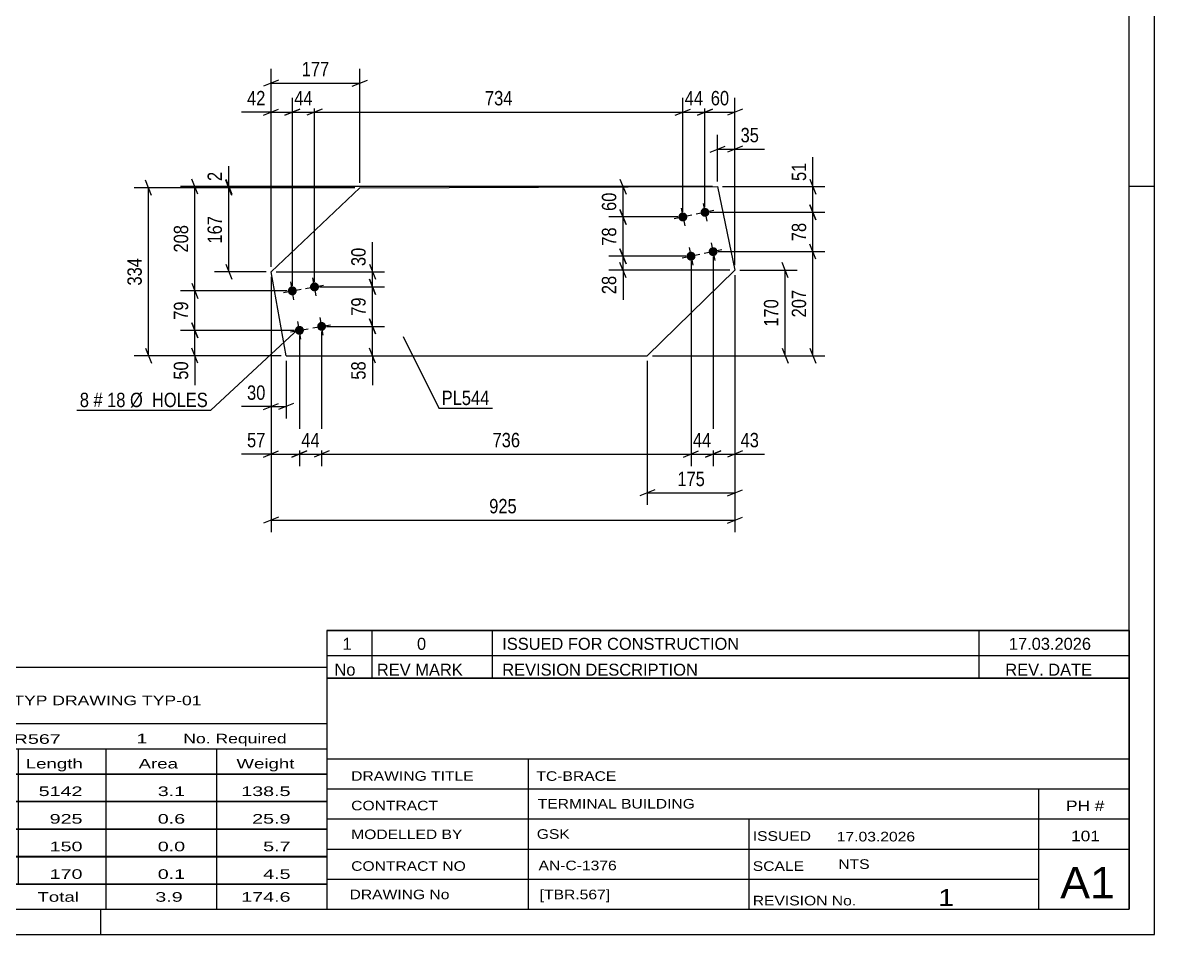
# Model space of a CAD drawing. Header units: millimetres. Extents: x 0 to 594, y 0 to 420.
# Drawn here: x 368.4 to 594, y 0 to 181.7 of the extents above; entities that cross this region are included whole.
import ezdxf

# ---------------------------------------------------------------- set-up
doc = ezdxf.new("R2010")
doc.units = ezdxf.units.MM
doc.styles.add('Arial Narrow', font='ARIALN.TTF', dxfattribs={"height": 0.2})

# ---------------------------------------------------------------- blocks, each defined once
blk = doc.blocks.new('Unknown-582665021-1131')
at = {"color": 5, "linetype": 'Continuous'}
for p, q in [((594, 0), (594, 420)), ((589, 5), (589, 415)), ((594, 149), (589, 149)), ((5, 5), (589, 5)), ((384, 0), (384, 5)), ((0, 0), (594, 0))]:
    blk.add_line(p, q, dxfattribs=at)
blk = doc.blocks.new('Part-582665021-4107 - 4106')
at = {"color": 2, "linetype": 'Continuous'}
for p, q in [((435.61, 148.76), (506.92, 149)), ((506.92, 149), (510.38, 132.35)), ((417.91, 132.05), (435.61, 148.76)), ((420.91, 115.31), (417.91, 132.05)), ((492.92, 115.31), (510.38, 132.35)), ((420.91, 115.31), (492.92, 115.31))]:
    blk.add_line(p, q, dxfattribs=at)
blk = doc.blocks.new('Bolt-582665021-4108 - 4106')
at = {"linetype": 'Continuous'}
for points in [[(421.99, 129.12, -1), (422.3, 127.35, -1)], [(426.42, 129.92, -1), (426.73, 128.14, -1)], [(427.83, 122.04, -1), (428.14, 120.27, -1)], [(423.4, 121.25, -1), (423.72, 119.48, -1)]]:
    blk.add_hatch(color=1, dxfattribs=at).paths.add_polyline_path(points)
at = {"color": 1, "linetype": 'Continuous'}
for p, q in [((422.46, 126.46), (421.83, 130.01)), ((424.8, 128.71), (428.35, 129.35)), ((426.89, 127.26), (426.26, 130.8)), ((420.37, 127.92), (423.92, 128.55)), ((423.87, 118.59), (423.24, 122.13)), ((428.3, 119.38), (427.67, 122.93)), ((421.78, 120.04), (425.33, 120.68)), ((426.21, 120.84), (429.76, 121.47))]:
    blk.add_line(p, q, dxfattribs=at)
blk = doc.blocks.new('Bolt-582665021-4109 - 4106')
at = {"linetype": 'Continuous'}
for points in [[(504.59, 143, -1), (504.22, 144.76, -1)], [(500.19, 142.08, -1), (499.82, 143.84, -1)], [(501.82, 134.25, -1), (501.45, 136.01, -1)], [(506.22, 135.17, -1), (505.85, 136.93, -1)]]:
    blk.add_hatch(color=1, dxfattribs=at).paths.add_polyline_path(points)
at = {"color": 1, "linetype": 'Continuous'}
for p, q in [((499.64, 144.72), (500.37, 141.2)), ((504.04, 145.64), (504.77, 142.12)), ((501.76, 143.33), (498.24, 142.6)), ((506.17, 144.25), (502.65, 143.51)), ((505.67, 137.81), (506.4, 134.28)), ((503.39, 135.5), (499.87, 134.76)), ((501.27, 136.89), (502, 133.37)), ((507.8, 136.41), (504.28, 135.68))]:
    blk.add_line(p, q, dxfattribs=at)
blk = doc.blocks.new('StraightDimension-582665021-4156 - 4106')
at = {"color": 7, "linetype": 'Continuous'}
for p, q in [((417.91, 131.05), (417.91, 102.77)), ((420.91, 114.31), (420.91, 102.77)), ((416.41, 104.57), (419.41, 105.77)), ((417.91, 105.17), (420.91, 105.17)), ((422.41, 105.77), (419.41, 104.57))]:
    blk.add_line(p, q, dxfattribs=at)
at = {"color": 0}
blk.add_wipeout([(417.38, 105.92), (417.38, 110.12), (412.52, 110.12), (412.52, 105.92)], dxfattribs=at)
at = {"color": 7, "linetype": 'Continuous'}
blk.add_line((417.91, 105.17), (412, 105.17), dxfattribs=at)
blk.add_line((417.91, 105.17), (412, 105.17), dxfattribs=at)
at = {"color": 3, "style": 'Arial Narrow'}
blk.add_text('30', height=2.863, dxfattribs=at).set_placement((413.12, 106.52))
blk = doc.blocks.new('StraightDimension-582665021-4146 - 4106')
at = {"color": 7, "linetype": 'Continuous'}
for p, q in [((520.98, 130.85), (519.78, 133.85)), ((511.38, 132.35), (522.78, 132.35)), ((520.38, 115.31), (520.38, 132.35)), ((493.92, 115.31), (522.78, 115.31)), ((519.78, 116.81), (520.98, 113.81))]:
    blk.add_line(p, q, dxfattribs=at)
at = {"color": 0}
blk.add_wipeout([(519.63, 127.18), (515.43, 127.18), (515.43, 120.49), (519.63, 120.49)], dxfattribs=at)
at = {"color": 3, "style": 'Arial Narrow'}
blk.add_text('170', height=2.863, rotation=90.0002, dxfattribs=at).set_placement((519.03, 121.09))
blk = doc.blocks.new('StraightDimension-582665021-4152 - 4106')
at = {"color": 7, "linetype": 'Continuous'}
for p, q in [((510.38, 131.35), (510.38, 85.57)), ((492.92, 114.31), (492.92, 85.57)), ((494.42, 88.57), (491.42, 87.37)), ((508.88, 87.37), (511.88, 88.57)), ((492.92, 87.97), (510.38, 87.97))]:
    blk.add_line(p, q, dxfattribs=at)
at = {"color": 0}
blk.add_wipeout([(504.99, 88.72), (504.99, 92.92), (498.31, 92.92), (498.31, 88.72)], dxfattribs=at)
at = {"color": 3, "style": 'Arial Narrow'}
blk.add_text('175', height=2.863, dxfattribs=at).set_placement((498.91, 89.32))
blk = doc.blocks.new('StraightDimension-582665021-4160 - 4106')
at = {"color": 7, "linetype": 'Continuous'}
for p, q in [((506.92, 150), (506.92, 159.34)), ((510.38, 133.35), (510.38, 159.34)), ((505.42, 155.89), (508.42, 157.09)), ((506.92, 156.49), (510.38, 156.49)), ((511.88, 157.09), (508.88, 155.89))]:
    blk.add_line(p, q, dxfattribs=at)
at = {"color": 0}
blk.add_wipeout([(515.76, 157.24), (515.76, 161.44), (510.91, 161.44), (510.91, 157.24)], dxfattribs=at)
at = {"color": 7, "linetype": 'Continuous'}
blk.add_line((510.38, 156.49), (516.29, 156.49), dxfattribs=at)
blk.add_line((510.38, 156.49), (516.29, 156.49), dxfattribs=at)
at = {"color": 3, "style": 'Arial Narrow'}
blk.add_text('35', height=2.863, dxfattribs=at).set_placement((511.51, 157.84))
blk = doc.blocks.new('StraightDimension-582665021-4168 - 4106')
at = {"color": 7, "linetype": 'Continuous'}
for p, q in [((507.92, 149), (528.32, 149)), ((525.32, 150.5), (526.52, 147.5)), ((525.92, 143.88), (525.92, 149)), ((526.52, 142.38), (525.32, 145.38)), ((505.41, 143.88), (528.32, 143.88))]:
    blk.add_line(p, q, dxfattribs=at)
at = {"color": 0}
blk.add_wipeout([(525.17, 154.38), (520.97, 154.38), (520.97, 149.52), (525.17, 149.52)], dxfattribs=at)
at = {"color": 7, "linetype": 'Continuous'}
blk.add_line((525.92, 149), (525.92, 154.9), dxfattribs=at)
blk.add_line((525.92, 149), (525.92, 154.9), dxfattribs=at)
at = {"color": 3, "style": 'Arial Narrow'}
blk.add_text('51', height=2.863, rotation=90.0002, dxfattribs=at).set_placement((524.57, 150.12))
blk = doc.blocks.new('StraightDimension-582665021-4169 - 4106')
at = {"color": 7, "linetype": 'Continuous'}
for p, q in [((525.32, 145.38), (526.52, 142.38)), ((505.41, 143.88), (528.32, 143.88)), ((525.92, 136.05), (525.92, 143.88)), ((507.04, 136.05), (528.32, 136.05)), ((526.52, 134.55), (525.32, 137.55))]:
    blk.add_line(p, q, dxfattribs=at)
at = {"color": 0}
blk.add_wipeout([(525.17, 142.39), (520.97, 142.39), (520.97, 137.53), (525.17, 137.53)], dxfattribs=at)
at = {"color": 3, "style": 'Arial Narrow'}
blk.add_text('78', height=2.863, rotation=90.0002, dxfattribs=at).set_placement((524.57, 138.13))
blk = doc.blocks.new('StraightDimension-582665021-4170 - 4106')
at = {"color": 7, "linetype": 'Continuous'}
for p, q in [((507.04, 136.05), (528.32, 136.05)), ((526.52, 134.55), (525.32, 137.55)), ((525.92, 115.31), (525.92, 136.05)), ((493.92, 115.31), (528.32, 115.31)), ((525.32, 116.81), (526.52, 113.81))]:
    blk.add_line(p, q, dxfattribs=at)
at = {"color": 0}
blk.add_wipeout([(525.17, 129.02), (520.97, 129.02), (520.97, 122.34), (525.17, 122.34)], dxfattribs=at)
at = {"color": 3, "style": 'Arial Narrow'}
blk.add_text('207', height=2.863, rotation=90.0002, dxfattribs=at).set_placement((524.57, 122.94))
blk = doc.blocks.new('StraightDimension-582665021-5101 - 4106')
at = {"color": 7, "linetype": 'Continuous'}
for p, q in [((417.91, 131.05), (417.91, 93.32)), ((423.56, 119.36), (423.56, 93.32)), ((416.41, 95.12), (419.41, 96.32)), ((417.91, 95.72), (423.56, 95.72)), ((425.06, 96.32), (422.06, 95.12))]:
    blk.add_line(p, q, dxfattribs=at)
at = {"color": 0}
blk.add_wipeout([(417.38, 96.47), (417.38, 100.67), (412.52, 100.67), (412.52, 96.47)], dxfattribs=at)
at = {"color": 7, "linetype": 'Continuous'}
blk.add_line((417.91, 95.72), (412, 95.72), dxfattribs=at)
blk.add_line((417.91, 95.72), (412, 95.72), dxfattribs=at)
at = {"color": 3, "style": 'Arial Narrow'}
blk.add_text('57', height=2.863, dxfattribs=at).set_placement((413.12, 97.07))
blk = doc.blocks.new('StraightDimension-582665021-4252 - 4106')
at = {"color": 7, "linetype": 'Continuous'}
for p, q in [((417.91, 131.05), (417.91, 80.15)), ((510.38, 131.35), (510.38, 80.15)), ((419.41, 83.15), (416.41, 81.95)), ((417.91, 82.55), (510.38, 82.55)), ((508.88, 81.95), (511.88, 83.15))]:
    blk.add_line(p, q, dxfattribs=at)
at = {"color": 0}
blk.add_wipeout([(467.49, 83.3), (467.49, 87.5), (460.8, 87.5), (460.8, 83.3)], dxfattribs=at)
at = {"color": 3, "style": 'Arial Narrow'}
blk.add_text('925', height=2.863, dxfattribs=at).set_placement((461.4, 83.9))
blk = doc.blocks.new('StraightDimension-582665021-4188 - 4106')
at = {"color": 7, "linetype": 'Continuous'}
for p, q in [((505.92, 149), (399.88, 149)), ((403.33, 147.5), (402.13, 150.5)), ((402.73, 128.24), (402.73, 149)), ((402.13, 129.74), (403.33, 126.74)), ((421.15, 128.24), (399.88, 128.24))]:
    blk.add_line(p, q, dxfattribs=at)
at = {"color": 0}
blk.add_wipeout([(401.98, 141.96), (397.78, 141.96), (397.78, 135.27), (401.98, 135.27)], dxfattribs=at)
at = {"color": 3, "style": 'Arial Narrow'}
blk.add_text('208', height=2.863, rotation=90.0002, dxfattribs=at).set_placement((401.38, 135.87))
blk = doc.blocks.new('StraightDimension-582665021-4189 - 4106')
at = {"color": 7, "linetype": 'Continuous'}
for p, q in [((402.13, 129.74), (403.33, 126.74)), ((421.15, 128.24), (399.88, 128.24)), ((402.73, 120.36), (402.73, 128.24)), ((403.33, 118.86), (402.13, 121.86)), ((422.56, 120.36), (399.88, 120.36))]:
    blk.add_line(p, q, dxfattribs=at)
at = {"color": 0}
blk.add_wipeout([(401.98, 126.73), (397.78, 126.73), (397.78, 121.87), (401.98, 121.87)], dxfattribs=at)
at = {"color": 3, "style": 'Arial Narrow'}
blk.add_text('79', height=2.863, rotation=90.0002, dxfattribs=at).set_placement((401.38, 122.47))
blk = doc.blocks.new('StraightDimension-582665021-5011 - 4106')
at = {"color": 7, "linetype": 'Continuous'}
for p, q in [((505.92, 149), (406.61, 149)), ((408.86, 150.5), (410.06, 147.5)), ((410.06, 147.26), (408.86, 150.26)), ((409.46, 148.76), (409.46, 149)), ((434.61, 148.76), (406.61, 148.76))]:
    blk.add_line(p, q, dxfattribs=at)
at = {"color": 0}
blk.add_wipeout([(408.71, 152.55), (404.51, 152.55), (404.51, 149.52), (408.71, 149.52)], dxfattribs=at)
at = {"color": 7, "linetype": 'Continuous'}
blk.add_line((409.46, 149), (409.46, 153.08), dxfattribs=at)
blk.add_line((409.46, 149), (409.46, 153.08), dxfattribs=at)
at = {"color": 3, "style": 'Arial Narrow'}
blk.add_text('2', height=2.86, rotation=90.0002, dxfattribs=at).set_placement((408.11, 150.12))
blk = doc.blocks.new('StraightDimension-582665021-4190 - 4106')
at = {"color": 7, "linetype": 'Continuous'}
for p, q in [((402.13, 121.86), (403.33, 118.86)), ((422.56, 120.36), (399.88, 120.36)), ((402.73, 115.31), (402.73, 120.36)), ((419.91, 115.31), (399.88, 115.31)), ((403.33, 113.81), (402.13, 116.81))]:
    blk.add_line(p, q, dxfattribs=at)
at = {"color": 0}
blk.add_wipeout([(401.98, 114.79), (397.78, 114.79), (397.78, 109.93), (401.98, 109.93)], dxfattribs=at)
at = {"color": 7, "linetype": 'Continuous'}
blk.add_line((402.73, 115.31), (402.73, 109.41), dxfattribs=at)
blk.add_line((402.73, 115.31), (402.73, 109.41), dxfattribs=at)
at = {"color": 3, "style": 'Arial Narrow'}
blk.add_text('50', height=2.863, rotation=90.0002, dxfattribs=at).set_placement((401.38, 110.53))
blk = doc.blocks.new('StraightDimension-582665021-4995 - 4106')
at = {"color": 7, "linetype": 'Continuous'}
for p, q in [((394.08, 147.26), (392.88, 150.26)), ((434.61, 148.76), (390.63, 148.76)), ((393.48, 115.31), (393.48, 148.76)), ((419.91, 115.31), (390.63, 115.31)), ((392.88, 116.81), (394.08, 113.81))]:
    blk.add_line(p, q, dxfattribs=at)
at = {"color": 0}
blk.add_wipeout([(392.73, 135.38), (388.53, 135.38), (388.53, 128.69), (392.73, 128.69)], dxfattribs=at)
at = {"color": 3, "style": 'Arial Narrow'}
blk.add_text('334', height=2.863, rotation=90.0002, dxfattribs=at).set_placement((392.13, 129.29))
blk = doc.blocks.new('StraightDimension-582665021-5012 - 4106')
at = {"color": 7, "linetype": 'Continuous'}
for p, q in [((410.06, 147.26), (408.86, 150.26)), ((434.61, 148.76), (406.61, 148.76)), ((409.46, 132.05), (409.46, 148.76)), ((408.86, 133.55), (410.06, 130.55)), ((416.91, 132.05), (406.61, 132.05))]:
    blk.add_line(p, q, dxfattribs=at)
at = {"color": 0}
blk.add_wipeout([(408.71, 143.74), (404.51, 143.74), (404.51, 137.06), (408.71, 137.06)], dxfattribs=at)
at = {"color": 3, "style": 'Arial Narrow'}
blk.add_text('167', height=2.863, rotation=90.0002, dxfattribs=at).set_placement((408.11, 137.66))
blk = doc.blocks.new('StraightDimension-582665021-5136 - 4106')
at = {"color": 7, "linetype": 'Continuous'}
for p, q in [((437.51, 133.55), (438.71, 130.55)), ((418.91, 132.05), (440.51, 132.05)), ((438.11, 129.03), (438.11, 132.05)), ((427.57, 129.03), (440.51, 129.03)), ((438.71, 127.53), (437.51, 130.53))]:
    blk.add_line(p, q, dxfattribs=at)
at = {"color": 0}
blk.add_wipeout([(437.36, 137.43), (433.16, 137.43), (433.16, 132.57), (437.36, 132.57)], dxfattribs=at)
at = {"color": 7, "linetype": 'Continuous'}
blk.add_line((438.11, 132.05), (438.11, 137.95), dxfattribs=at)
blk.add_line((438.11, 132.05), (438.11, 137.95), dxfattribs=at)
at = {"color": 3, "style": 'Arial Narrow'}
blk.add_text('30', height=2.863, rotation=90.0002, dxfattribs=at).set_placement((436.76, 133.17))
blk = doc.blocks.new('StraightDimension-582665021-5053 - 4106')
at = {"color": 7, "linetype": 'Continuous'}
for p, q in [((504.41, 144.88), (504.41, 166.7)), ((510.38, 133.35), (510.38, 166.7)), ((502.91, 163.25), (505.91, 164.45)), ((504.41, 163.85), (510.38, 163.85)), ((511.88, 164.45), (508.88, 163.25))]:
    blk.add_line(p, q, dxfattribs=at)
at = {"color": 0}
blk.add_wipeout([(509.82, 164.6), (509.82, 168.8), (504.97, 168.8), (504.97, 164.6)], dxfattribs=at)
at = {"color": 3, "style": 'Arial Narrow'}
blk.add_text('60', height=2.863, dxfattribs=at).set_placement((505.57, 165.2))
blk = doc.blocks.new('StraightDimension-582665021-5054 - 4106')
at = {"color": 7, "linetype": 'Continuous'}
for p, q in [((500, 143.96), (500, 166.7)), ((504.41, 144.88), (504.41, 166.7)), ((498.5, 163.25), (501.5, 164.45)), ((500, 163.85), (504.41, 163.85)), ((505.91, 164.45), (502.91, 163.25))]:
    blk.add_line(p, q, dxfattribs=at)
at = {"color": 0}
blk.add_wipeout([(504.63, 164.6), (504.63, 168.8), (499.78, 168.8), (499.78, 164.6)], dxfattribs=at)
at = {"color": 3, "style": 'Arial Narrow'}
blk.add_text('44', height=2.863, dxfattribs=at).set_placement((500.38, 165.2))
blk = doc.blocks.new('StraightDimension-582665021-5055 - 4106')
at = {"color": 7, "linetype": 'Continuous'}
for p, q in [((426.57, 130.03), (426.57, 166.7)), ((500, 143.96), (500, 166.7)), ((428.07, 164.45), (425.07, 163.25)), ((426.57, 163.85), (500, 163.85)), ((498.5, 163.25), (501.5, 164.45))]:
    blk.add_line(p, q, dxfattribs=at)
at = {"color": 0}
blk.add_wipeout([(466.63, 164.6), (466.63, 168.8), (459.95, 168.8), (459.95, 164.6)], dxfattribs=at)
at = {"color": 3, "style": 'Arial Narrow'}
blk.add_text('734', height=2.863, dxfattribs=at).set_placement((460.55, 165.2))
blk = doc.blocks.new('StraightDimension-582665021-5165 - 4106')
at = {"color": 7, "linetype": 'Continuous'}
for p, q in [((505.92, 149), (485.22, 149)), ((487.47, 150.5), (488.67, 147.5)), ((488.07, 142.96), (488.07, 149)), ((488.67, 141.46), (487.47, 144.46)), ((499, 142.96), (485.22, 142.96))]:
    blk.add_line(p, q, dxfattribs=at)
at = {"color": 0}
blk.add_wipeout([(487.32, 148.41), (483.12, 148.41), (483.12, 143.55), (487.32, 143.55)], dxfattribs=at)
at = {"color": 3, "style": 'Arial Narrow'}
blk.add_text('60', height=2.863, rotation=90.0002, dxfattribs=at).set_placement((486.72, 144.15))
blk = doc.blocks.new('StraightDimension-582665021-5056 - 4106')
at = {"color": 7, "linetype": 'Continuous'}
for p, q in [((422.15, 129.24), (422.15, 166.7)), ((426.57, 130.03), (426.57, 166.7)), ((420.65, 163.25), (423.65, 164.45)), ((422.15, 163.85), (426.57, 163.85)), ((428.07, 164.45), (425.07, 163.25))]:
    blk.add_line(p, q, dxfattribs=at)
at = {"color": 0}
blk.add_wipeout([(426.79, 164.6), (426.79, 168.8), (421.93, 168.8), (421.93, 164.6)], dxfattribs=at)
at = {"color": 3, "style": 'Arial Narrow'}
blk.add_text('44', height=2.863, dxfattribs=at).set_placement((422.53, 165.2))
blk = doc.blocks.new('StraightDimension-582665021-5057 - 4106')
at = {"color": 7, "linetype": 'Continuous'}
for p, q in [((417.91, 133.05), (417.91, 166.7)), ((422.15, 129.24), (422.15, 166.7)), ((416.41, 163.25), (419.41, 164.45)), ((417.91, 163.85), (422.15, 163.85)), ((423.65, 164.45), (420.65, 163.25))]:
    blk.add_line(p, q, dxfattribs=at)
at = {"color": 0}
blk.add_wipeout([(417.38, 164.6), (417.38, 168.8), (412.52, 168.8), (412.52, 164.6)], dxfattribs=at)
at = {"color": 7, "linetype": 'Continuous'}
blk.add_line((417.91, 163.85), (412, 163.85), dxfattribs=at)
blk.add_line((417.91, 163.85), (412, 163.85), dxfattribs=at)
at = {"color": 3, "style": 'Arial Narrow'}
blk.add_text('42', height=2.863, dxfattribs=at).set_placement((413.12, 165.2))
blk = doc.blocks.new('StraightDimension-582665021-5092 - 4106')
at = {"color": 7, "linetype": 'Continuous'}
for p, q in [((417.91, 133.05), (417.91, 172.49)), ((435.61, 149.76), (435.61, 172.49)), ((419.41, 170.24), (416.41, 169.04)), ((417.91, 169.64), (435.61, 169.64)), ((434.11, 169.04), (437.11, 170.24))]:
    blk.add_line(p, q, dxfattribs=at)
at = {"color": 0}
blk.add_wipeout([(430.1, 170.39), (430.1, 174.59), (423.42, 174.59), (423.42, 170.39)], dxfattribs=at)
at = {"color": 3, "style": 'Arial Narrow'}
blk.add_text('177', height=2.863, dxfattribs=at).set_placement((424.02, 170.99))
blk = doc.blocks.new('StraightDimension-582665021-5097 - 4106')
at = {"color": 7, "linetype": 'Continuous'}
for p, q in [((506.04, 135.05), (506.04, 93.32)), ((510.38, 131.35), (510.38, 93.32)), ((504.54, 95.12), (507.54, 96.32)), ((506.04, 95.72), (510.38, 95.72)), ((511.88, 96.32), (508.88, 95.12))]:
    blk.add_line(p, q, dxfattribs=at)
at = {"color": 0}
blk.add_wipeout([(515.76, 96.47), (515.76, 100.67), (510.91, 100.67), (510.91, 96.47)], dxfattribs=at)
at = {"color": 7, "linetype": 'Continuous'}
blk.add_line((510.38, 95.72), (516.29, 95.72), dxfattribs=at)
blk.add_line((510.38, 95.72), (516.29, 95.72), dxfattribs=at)
at = {"color": 3, "style": 'Arial Narrow'}
blk.add_text('43', height=2.863, dxfattribs=at).set_placement((511.51, 97.07))
blk = doc.blocks.new('StraightDimension-582665021-5098 - 4106')
at = {"color": 7, "linetype": 'Continuous'}
for p, q in [((501.63, 134.13), (501.63, 93.32)), ((506.04, 135.05), (506.04, 93.32)), ((500.13, 95.12), (503.13, 96.32)), ((501.63, 95.72), (506.04, 95.72)), ((507.54, 96.32), (504.54, 95.12))]:
    blk.add_line(p, q, dxfattribs=at)
at = {"color": 0}
blk.add_wipeout([(506.26, 96.47), (506.26, 100.67), (501.41, 100.67), (501.41, 96.47)], dxfattribs=at)
at = {"color": 3, "style": 'Arial Narrow'}
blk.add_text('44', height=2.863, dxfattribs=at).set_placement((502.01, 97.07))
blk = doc.blocks.new('StraightDimension-582665021-5099 - 4106')
at = {"color": 7, "linetype": 'Continuous'}
for p, q in [((501.63, 134.13), (501.63, 93.32)), ((427.99, 120.16), (427.99, 93.32)), ((429.49, 96.32), (426.49, 95.12)), ((427.99, 95.72), (501.63, 95.72)), ((500.13, 95.12), (503.13, 96.32))]:
    blk.add_line(p, q, dxfattribs=at)
at = {"color": 0}
blk.add_wipeout([(468.15, 96.47), (468.15, 100.67), (461.47, 100.67), (461.47, 96.47)], dxfattribs=at)
at = {"color": 3, "style": 'Arial Narrow'}
blk.add_text('736', height=2.863, dxfattribs=at).set_placement((462.07, 97.07))
blk = doc.blocks.new('StraightDimension-582665021-5100 - 4106')
at = {"color": 7, "linetype": 'Continuous'}
for p, q in [((427.99, 120.16), (427.99, 93.32)), ((423.56, 119.36), (423.56, 93.32)), ((422.06, 95.12), (425.06, 96.32)), ((423.56, 95.72), (427.99, 95.72)), ((429.49, 96.32), (426.49, 95.12))]:
    blk.add_line(p, q, dxfattribs=at)
at = {"color": 0}
blk.add_wipeout([(428.2, 96.47), (428.2, 100.67), (423.34, 100.67), (423.34, 96.47)], dxfattribs=at)
at = {"color": 3, "style": 'Arial Narrow'}
blk.add_text('44', height=2.863, dxfattribs=at).set_placement((423.94, 97.07))
blk = doc.blocks.new('StraightDimension-582665021-5137 - 4106')
at = {"color": 7, "linetype": 'Continuous'}
for p, q in [((427.57, 129.03), (440.51, 129.03)), ((437.51, 130.53), (438.71, 127.53)), ((438.11, 121.16), (438.11, 129.03)), ((438.71, 119.66), (437.51, 122.66)), ((428.99, 121.16), (440.51, 121.16))]:
    blk.add_line(p, q, dxfattribs=at)
at = {"color": 0}
blk.add_wipeout([(437.36, 127.52), (433.16, 127.52), (433.16, 122.66), (437.36, 122.66)], dxfattribs=at)
at = {"color": 3, "style": 'Arial Narrow'}
blk.add_text('79', height=2.863, rotation=90.0002, dxfattribs=at).set_placement((436.76, 123.26))
blk = doc.blocks.new('StraightDimension-582665021-5138 - 4106')
at = {"color": 7, "linetype": 'Continuous'}
for p, q in [((437.51, 122.66), (438.71, 119.66)), ((428.99, 121.16), (440.51, 121.16)), ((438.11, 115.31), (438.11, 121.16)), ((421.91, 115.31), (440.51, 115.31)), ((438.71, 113.81), (437.51, 116.81))]:
    blk.add_line(p, q, dxfattribs=at)
at = {"color": 0}
blk.add_wipeout([(437.36, 114.79), (433.16, 114.79), (433.16, 109.93), (437.36, 109.93)], dxfattribs=at)
at = {"color": 7, "linetype": 'Continuous'}
blk.add_line((438.11, 115.31), (438.11, 109.41), dxfattribs=at)
blk.add_line((438.11, 115.31), (438.11, 109.41), dxfattribs=at)
at = {"color": 3, "style": 'Arial Narrow'}
blk.add_text('58', height=2.863, rotation=90.0002, dxfattribs=at).set_placement((436.76, 110.53))
blk = doc.blocks.new('StraightDimension-582665021-5166 - 4106')
at = {"color": 7, "linetype": 'Continuous'}
for p, q in [((487.47, 144.46), (488.67, 141.46)), ((499, 142.96), (485.22, 142.96)), ((488.07, 135.13), (488.07, 142.96)), ((488.67, 133.63), (487.47, 136.63)), ((500.63, 135.13), (485.22, 135.13))]:
    blk.add_line(p, q, dxfattribs=at)
at = {"color": 0}
blk.add_wipeout([(487.32, 141.47), (483.12, 141.47), (483.12, 136.62), (487.32, 136.62)], dxfattribs=at)
at = {"color": 3, "style": 'Arial Narrow'}
blk.add_text('78', height=2.863, rotation=90.0002, dxfattribs=at).set_placement((486.72, 137.22))
blk = doc.blocks.new('StraightDimension-582665021-5167 - 4106')
at = {"color": 7, "linetype": 'Continuous'}
for p, q in [((487.47, 136.63), (488.67, 133.63)), ((500.63, 135.13), (485.22, 135.13)), ((488.67, 130.85), (487.47, 133.85)), ((488.07, 132.35), (488.07, 135.13)), ((509.38, 132.35), (485.22, 132.35))]:
    blk.add_line(p, q, dxfattribs=at)
at = {"color": 0}
blk.add_wipeout([(487.32, 131.83), (483.12, 131.83), (483.12, 126.97), (487.32, 126.97)], dxfattribs=at)
at = {"color": 7, "linetype": 'Continuous'}
blk.add_line((488.07, 132.35), (488.07, 126.45), dxfattribs=at)
blk.add_line((488.07, 132.35), (488.07, 126.45), dxfattribs=at)
at = {"color": 3, "style": 'Arial Narrow'}
blk.add_text('28', height=2.863, rotation=90.0002, dxfattribs=at).set_placement((486.72, 127.57))
blk = doc.blocks.new('Unknown-582665021-5296')
at = {"color": 7, "linetype": 'Continuous'}
for p, q in [((429, 51.05), (429, 5)), ((429, 51.05), (589, 51.05)), ((589, 51), (589, 5)), ((429, 35), (589, 35)), ((469.14, 35), (469.14, 5)), ((429, 29), (589, 29)), ((571, 5.05), (571, 29.05)), ((429, 23), (589, 23)), ((513.14, 23), (513.14, 5)), ((429, 17), (589, 17)), ((429, 11), (571, 11)), ((429, 5), (589, 5))]:
    blk.add_line(p, q, dxfattribs=at)
at = {"color": 7, "style": 'Arial Narrow'}
for s, height, width, p in [('DRAWING TITLE', 1.9089, 1.425378, (433.88, 30.61)), ('TC-BRACE', 1.909, 1.425378, (470.81, 30.59)), ('CONTRACT', 1.909, 1.425378, (433.88, 24.71)), ('TERMINAL BUILDING', 1.9089, 1.425378, (471.06, 25.07)), ('MODELLED BY', 1.9089, 1.425378, (433.88, 18.98)), ('GSK', 1.909, 1.425378, (470.88, 19.04)), ('ISSUED', 1.909, 1.425378, (513.94, 18.64)), ('17.03.2026', 1.909, 1.425378, (530.69, 18.52)), ('CONTRACT NO', 1.9089, 1.425378, (433.88, 12.66)), ('AN-C-1376', 1.909, 1.425378, (471.23, 12.78)), ('SCALE', 1.909, 1.425378, (513.94, 12.65)), ('A1', 6.204, 1.25, (575.24, 7.2)), ('DRAWING No', 1.909, 1.425378, (433.56, 7)), ('[TBR.567]', 1.909, 1.425378, (471.46, 6.99)), ('REVISION No.', 1.9089, 1.425378, (513.94, 5.77)), ('1', 3.34, 1.5, (550.91, 5.68))]:
    blk.add_text(s, height=height, dxfattribs=dict(at, width=width)).set_placement(p)
at = {"color": 7, "linetype": 'Continuous', "style": 'Arial Narrow'}
for s, height, width, p in [('PH #', 2.1, 1.42538, (576.4, 24.55)), ('101', 2.1, 1.42538, (577.41, 18.55)), ('NTS', 1.909, 1.425378, (531, 13.05))]:
    blk.add_text(s, height=height, dxfattribs=dict(at, width=width)).set_placement(p)
blk = doc.blocks.new('Unknown-582665021-5297')
at = {"color": 7, "linetype": 'Continuous'}
for p, q in [((429, 60.55), (589, 60.55)), ((589, 60.55), (429, 60.55)), ((429, 60.55), (429, 55.55)), ((438, 60.55), (438, 55.55)), ((462, 60.55), (462, 55.55)), ((559, 60.55), (559, 55.55)), ((589, 60.55), (589, 55.55)), ((429, 55.55), (589, 55.55)), ((429, 55.55), (429, 51.05)), ((429, 55.55), (589, 55.55)), ((438, 55.55), (438, 51.05)), ((462, 55.55), (462, 51.05)), ((559, 55.55), (559, 51.05)), ((589, 55.55), (589, 51.05)), ((589, 51.05), (429, 51.05))]:
    blk.add_line(p, q, dxfattribs=at)
at = {"color": 7, "linetype": 'Continuous', "style": 'Arial Narrow'}
for s, height, width, p in [('1', 2.39, 1.196471, (432.16, 56.7)), ('0', 2.39, 1.196471, (447, 56.7)), ('ISSUED FOR CONSTRUCTION', 2.3861, 1.196471, (464, 56.7)), ('17.03.2026', 2.386, 1.196471, (565, 56.7)), ('No', 2.386, 1.2, (430.54, 51.55)), ('REV MARK', 2.386, 1.2, (439, 51.55)), ('REVISION DESCRIPTION', 2.3861, 1.2, (464, 51.55)), ('REV. DATE', 2.386, 1.2, (564.28, 51.55))]:
    blk.add_text(s, height=height, dxfattribs=dict(at, width=width)).set_placement(p)
blk = doc.blocks.new('Unknown-582665021-5298')
at = {"color": 7, "linetype": 'Continuous'}
for p, q in [((269, 53.25), (429, 53.25)), ((269, 42), (269, 53.25)), ((429, 53.25), (429, 42)), ((269, 42), (429, 42)), ((269, 42), (269, 37)), ((429, 42), (429, 37)), ((269, 37), (429, 37)), ((269, 37), (269, 32)), ((293, 37), (293, 32)), ((328.5, 37), (328.5, 32)), ((354.5, 37), (354.5, 32)), ((367.5, 37), (367.5, 32)), ((385, 37), (385, 32)), ((407, 37), (407, 32)), ((429, 37), (429, 32)), ((269, 32), (429, 32)), ((269, 31.95), (269, 26.55)), ((269, 31.95), (429, 31.95)), ((293, 32), (293, 26.5)), ((328.5, 32), (328.5, 26.5)), ((354.5, 32), (354.5, 26.5)), ((367.5, 32), (367.5, 26.5)), ((385, 32), (385, 26.5)), ((407, 32), (407, 26.5)), ((429, 31.95), (429, 26.55)), ((269, 26.55), (429, 26.55)), ((269, 26.45), (269, 21.05)), ((269, 26.45), (429, 26.45)), ((293, 26.5), (293, 21)), ((328.5, 26.5), (328.5, 21)), ((354.5, 26.5), (354.5, 21)), ((367.5, 26.5), (367.5, 21)), ((385, 26.5), (385, 21)), ((407, 26.5), (407, 21)), ((429, 26.45), (429, 21.05)), ((269, 21.05), (429, 21.05)), ((269, 20.95), (269, 15.55)), ((269, 20.95), (429, 20.95)), ((293, 21), (293, 15.5)), ((328.5, 21), (328.5, 15.5)), ((354.5, 21), (354.5, 15.5)), ((367.5, 21), (367.5, 15.5)), ((385, 21), (385, 15.5)), ((407, 21), (407, 15.5)), ((429, 20.95), (429, 15.55)), ((269, 15.55), (429, 15.55)), ((269, 15.45), (269, 10.05)), ((269, 15.45), (429, 15.45)), ((293, 15.5), (293, 10)), ((328.5, 15.5), (328.5, 10)), ((354.5, 15.5), (354.5, 10)), ((367.5, 15.5), (367.5, 10)), ((385, 15.5), (385, 10)), ((407, 15.5), (407, 10)), ((429, 15.45), (429, 10.05)), ((269, 10.05), (429, 10.05)), ((269, 10), (429, 10)), ((269, 10), (269, 5)), ((385, 10), (385, 5)), ((407, 10), (407, 5)), ((429, 10), (429, 5)), ((269, 5), (429, 5))]:
    blk.add_line(p, q, dxfattribs=at)
at = {"color": 7, "style": 'Arial Narrow'}
for s, height, width, p in [('GENERAL NOTES & WELD DETAILS :', 2.8633, 1.4, (270.15, 45.56)), ('REFER TYP DRAWING TYP-01', 1.9089, 1.6, (353.7, 45.66)), ("MATERIAL LIST FOR ASSEMBLY MK'D", 1.9089, 1.6, (270.15, 38.06)), ('TBR567', 1.909, 1.794707, (361.59, 37.97)), ('1', 1.91, 1.794707, (391.08, 38.06)), ('No. Required', 1.9089, 1.6, (400.41, 38.06)), ('Mark', 1.909, 1.7, (270.34, 33)), ('Profile', 1.909, 1.7, (303.41, 33)), ('Material', 1.909, 1.7, (333.54, 33.06)), ('No.', 1.909, 1.7, (358.5, 33.06)), ('Length', 1.909, 1.7, (369, 33.06)), ('Area', 1.909, 1.7, (391.5, 33.06)), ('Weight', 1.909, 1.7, (411, 33.06))]:
    blk.add_text(s, height=height, dxfattribs=dict(at, width=width)).set_placement(p)
at = {"color": 7, "linetype": 'Continuous', "style": 'Arial Narrow'}
for s, height, width, p in [('TBR567', 1.909, 1.794707, (270.5, 27.56)), ('SHS150*6', 1.909, 1.794707, (295, 27.56)), ('E350', 1.909, 1.794707, (334.74, 27.56)), ('1', 1.91, 1.794707, (358.86, 27.56)), ('5142', 1.909, 1.794707, (371.58, 27.56)), ('3.1', 1.909, 1.794707, (395.32, 27.56)), ('138.5', 1.909, 1.794707, (411.96, 27.56)), ('PL544', 1.909, 1.794707, (270.5, 22.06)), ('PL12*337', 1.909, 1.794707, (295, 22.06)), ('E350', 1.909, 1.794707, (334.74, 22.06)), ('1', 1.91, 1.794707, (358.86, 22.06)), ('925', 1.909, 1.794707, (373.77, 22.06)), ('0.6', 1.909, 1.794707, (395.32, 22.06)), ('25.9', 1.909, 1.794707, (414.14, 22.06)), ('PL40', 1.909, 1.794707, (270.5, 16.56)), ('PL10*120', 1.909, 1.794707, (295, 16.56)), ('E350', 1.909, 1.794707, (334.74, 16.56)), ('4', 1.91, 1.794707, (358.86, 16.56)), ('150', 1.909, 1.794707, (373.77, 16.56)), ('0.0', 1.909, 1.794707, (395.32, 16.56)), ('5.7', 1.909, 1.794707, (416.33, 16.56)), ('PL98', 1.909, 1.794707, (270.5, 11.06)), ('PL10*170', 1.909, 1.794707, (295, 11.06)), ('E350', 1.909, 1.794707, (334.74, 11.06)), ('2', 1.91, 1.794707, (358.86, 11.06)), ('170', 1.909, 1.794707, (373.77, 11.06)), ('0.1', 1.909, 1.794707, (395.32, 11.06)), ('4.5', 1.909, 1.794707, (416.33, 11.06)), ('Total', 1.909, 1.7, (371.33, 6.5)), ('3.9', 1.909, 1.794707, (394.83, 6.5)), ('174.6', 1.909, 1.794707, (411.96, 6.5))]:
    blk.add_text(s, height=height, dxfattribs=dict(at, width=width)).set_placement(p)
blk = doc.blocks.new('Mark-582665021-4291 - 4106')
at = {"color": 0}
blk.add_wipeout([(461.44, 105.48), (461.44, 108.48), (451.93, 108.48), (451.93, 105.48)], dxfattribs=at)
blk.add_wipeout([(461.44, 105.48), (461.44, 108.48), (451.93, 108.48), (451.93, 105.48)], dxfattribs=at)
at = {"color": 30, "linetype": 'Continuous'}
for p, q in [((444.26, 119.14), (451.33, 104.88)), ((451.33, 104.88), (462.04, 104.88))]:
    blk.add_line(p, q, dxfattribs=at)
at = {"color": 3, "style": 'Arial Narrow'}
blk.add_text('PL544', height=2.863, dxfattribs=at).set_placement((451.93, 105.48))
blk = doc.blocks.new('MarkSet-582665021-4954 - 4106')
at = {"color": 0}
blk.add_wipeout([(381.6, 105.07), (381.6, 108.07), (379.78, 108.07), (379.78, 105.07)], dxfattribs=at)
blk.add_wipeout([(381.6, 105.07), (381.6, 108.07), (379.78, 108.07), (379.78, 105.07)], dxfattribs=at)
blk.add_wipeout([(384.33, 105.07), (384.33, 108.07), (382.5, 108.07), (382.5, 105.07)], dxfattribs=at)
blk.add_wipeout([(384.33, 105.07), (384.33, 108.07), (382.5, 108.07), (382.5, 105.07)], dxfattribs=at)
at = {"color": 3, "style": 'Arial Narrow'}
blk.add_text('8', height=2.86, dxfattribs=at).set_placement((379.78, 105.07))
at = {"color": 0}
blk.add_wipeout([(388.89, 105.07), (388.89, 108.07), (385.23, 108.07), (385.23, 105.07)], dxfattribs=at)
blk.add_wipeout([(388.89, 105.07), (388.89, 108.07), (385.23, 108.07), (385.23, 105.07)], dxfattribs=at)
at = {"color": 3, "style": 'Arial Narrow'}
blk.add_text('#', height=2.86, dxfattribs=at).set_placement((382.5, 105.07))
at = {"color": 0}
blk.add_wipeout([(405.32, 105.07), (405.32, 108.07), (389.79, 108.07), (389.79, 105.07)], dxfattribs=at)
blk.add_wipeout([(405.32, 105.07), (405.32, 108.07), (389.79, 108.07), (389.79, 105.07)], dxfattribs=at)
at = {"color": 7, "linetype": 'Continuous'}
for p in [(423.42, 120.74), (379.18, 104.47)]:
    blk.add_line(p, (405.92, 104.47), dxfattribs=at)
at = {"color": 3, "style": 'Arial Narrow'}
for s, p in [('18', (385.23, 105.07)), ('Ø  HOLES', (389.79, 105.07))]:
    blk.add_text(s, height=2.863, dxfattribs=at).set_placement(p)

msp = doc.modelspace()

# ---------------------------------------------------------------- block references
for name in ['Unknown-582665021-1131', 'Part-582665021-4107 - 4106', 'Bolt-582665021-4109 - 4106', 'Bolt-582665021-4108 - 4106', 'Unknown-582665021-5297', 'Unknown-582665021-5298', 'Unknown-582665021-5296']:
    msp.add_blockref(name, (0, 0))

# ---------------------------------------------------------------- next in the draw order: block references
for name in ['StraightDimension-582665021-4146 - 4106', 'StraightDimension-582665021-4156 - 4106']:
    msp.add_blockref(name, (0, 0))

# ---------------------------------------------------------------- next in the draw order: block references
for name in ['StraightDimension-582665021-4160 - 4106', 'StraightDimension-582665021-5101 - 4106', 'StraightDimension-582665021-4152 - 4106']:
    msp.add_blockref(name, (0, 0))

# ---------------------------------------------------------------- next in the draw order: block references
msp.add_blockref('StraightDimension-582665021-4168 - 4106', (0, 0))

# ---------------------------------------------------------------- next in the draw order: block references
msp.add_blockref('StraightDimension-582665021-4169 - 4106', (0, 0))

# ---------------------------------------------------------------- next in the draw order: block references
msp.add_blockref('StraightDimension-582665021-4170 - 4106', (0, 0))

# ---------------------------------------------------------------- next in the draw order: block references
msp.add_blockref('StraightDimension-582665021-4252 - 4106', (0, 0))

# ---------------------------------------------------------------- next in the draw order: block references
msp.add_blockref('StraightDimension-582665021-4188 - 4106', (0, 0))

# ---------------------------------------------------------------- next in the draw order: block references
for name in ['StraightDimension-582665021-5011 - 4106', 'StraightDimension-582665021-4189 - 4106']:
    msp.add_blockref(name, (0, 0))

# ---------------------------------------------------------------- next in the draw order: block references
for name in ['StraightDimension-582665021-5053 - 4106', 'StraightDimension-582665021-4190 - 4106']:
    msp.add_blockref(name, (0, 0))

# ---------------------------------------------------------------- next in the draw order: block references
for name in ['StraightDimension-582665021-5054 - 4106', 'StraightDimension-582665021-4995 - 4106', 'StraightDimension-582665021-5097 - 4106']:
    msp.add_blockref(name, (0, 0))

# ---------------------------------------------------------------- next in the draw order: block references
msp.add_blockref('StraightDimension-582665021-5012 - 4106', (0, 0))

# ---------------------------------------------------------------- next in the draw order: block references
msp.add_blockref('StraightDimension-582665021-5136 - 4106', (0, 0))

# ---------------------------------------------------------------- next in the draw order: block references
msp.add_blockref('StraightDimension-582665021-5055 - 4106', (0, 0))

# ---------------------------------------------------------------- next in the draw order: block references
for name in ['StraightDimension-582665021-5056 - 4106', 'StraightDimension-582665021-5165 - 4106', 'StraightDimension-582665021-5098 - 4106']:
    msp.add_blockref(name, (0, 0))

# ---------------------------------------------------------------- next in the draw order: block references
msp.add_blockref('StraightDimension-582665021-5057 - 4106', (0, 0))

# ---------------------------------------------------------------- next in the draw order: block references
msp.add_blockref('StraightDimension-582665021-5092 - 4106', (0, 0))

# ---------------------------------------------------------------- next in the draw order: block references
msp.add_blockref('StraightDimension-582665021-5099 - 4106', (0, 0))

# ---------------------------------------------------------------- next in the draw order: block references
for name in ['StraightDimension-582665021-5166 - 4106', 'StraightDimension-582665021-5100 - 4106', 'Mark-582665021-4291 - 4106']:
    msp.add_blockref(name, (0, 0))

# ---------------------------------------------------------------- next in the draw order: block references
for name in ['StraightDimension-582665021-5167 - 4106', 'StraightDimension-582665021-5137 - 4106']:
    msp.add_blockref(name, (0, 0))

# ---------------------------------------------------------------- next in the draw order: block references
msp.add_blockref('StraightDimension-582665021-5138 - 4106', (0, 0))

# ---------------------------------------------------------------- next in the draw order: block references
msp.add_blockref('MarkSet-582665021-4954 - 4106', (0, 0))

doc.saveas('drawing.dxf')
